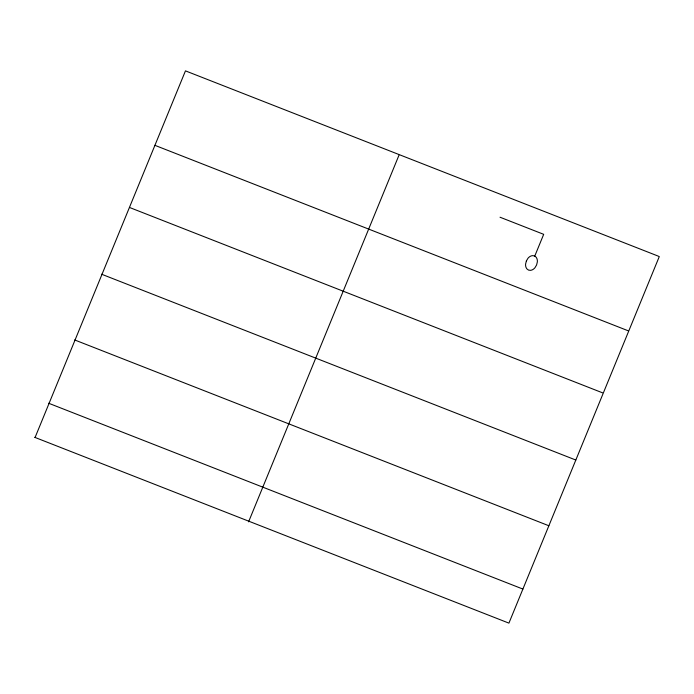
<?xml version="1.0" encoding="UTF-8"?>
<svg xmlns="http://www.w3.org/2000/svg" width="694" height="694" viewBox="0 0 694 694"><rect width="100%" height="100%" fill="white"/><g stroke="black" fill="none" stroke-linecap="round" stroke-linejoin="round"><path stroke-width="1.04" d="M35.082 437.463L185.463 70.866L658.537 256.242M248.591 521.827L398.972 155.23M534.658 256.338L543.688 234.329L500.027 217.222M659.3 256.537L508.919 623.134L34.7 437.315M154.918 145.332L627.992 330.708M129.44 207.437L602.522 392.813M101.602 274.217L575.82 460.035M74.648 339.939L548.867 525.757M48.675 403.249L522.894 589.067M526.364 260.987L525.61 264.015A11.061 8.84 19.8 0 0 525.792 266.609A7.001 5.595 19.8 0 0 526.963 268.951L528.55 270.105L530.52 270.339A7.001 5.595 19.8 0 0 533.018 269.437A11.061 8.84 19.8 0 0 534.987 267.684L536.583 264.995L537.33 261.968A11.061 8.84 19.8 0 0 537.147 259.374A7.001 5.595 19.8 0 0 535.985 257.032L534.389 255.878L532.419 255.644A7.001 5.595 19.8 0 0 529.921 256.546A11.061 8.84 19.8 0 0 527.952 258.298L526.364 260.987"/></g></svg>
